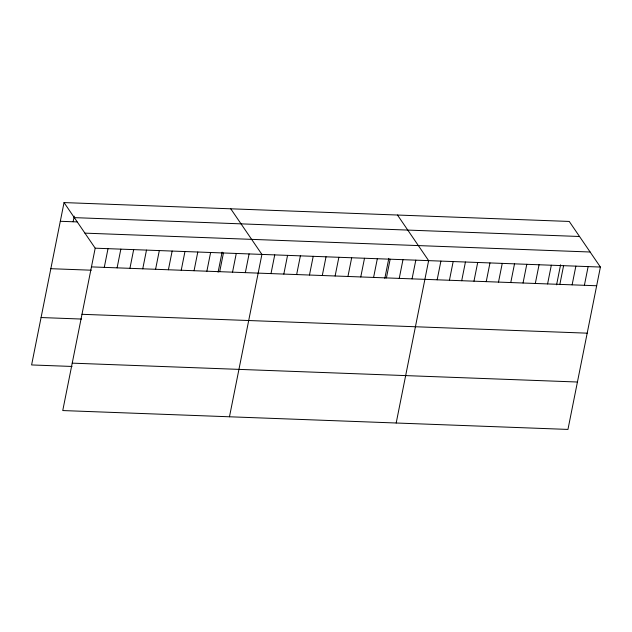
<?xml version="1.0" encoding="UTF-8"?>
<svg xmlns="http://www.w3.org/2000/svg" width="632" height="632" viewBox="0 0 632 632"><rect width="100%" height="100%" fill="white"/><g stroke="black" fill="none" stroke-linecap="round" stroke-linejoin="round"><path stroke-width="0.95" d="M64.045 202.58L95.195 248.186L62.75 410.555L567.955 429.42L600.4 267.052L569.25 221.445L64.045 202.58L31.6 364.948L72.048 366.457M73.13 221.769L74.252 216.152M104.28 267.368L108.017 248.66M117.102 267.85L120.846 249.142M129.931 268.331L133.668 249.616M142.753 268.805L146.49 250.098M155.583 269.287L159.319 250.58M168.404 269.761L172.141 251.054M181.226 270.243L184.963 251.536M194.056 270.725L197.792 252.018M206.877 271.199L210.614 252.492M218.095 272.187L222.108 252.129M219.699 271.681L223.436 252.974M232.529 272.163L236.265 253.456M245.35 272.637L249.087 253.93M229.471 416.78L261.909 254.412L230.759 208.805M271.002 273.601L274.738 254.886M283.823 274.075L287.56 255.368M296.645 274.557L300.39 255.849M309.475 275.031L313.211 256.323M322.296 275.512L326.033 256.805M335.118 275.994L338.863 257.287M347.948 276.468L351.684 257.761M360.769 276.95L364.506 258.243M373.591 277.432L377.336 258.717M384.817 278.412L388.822 258.354M386.421 277.906L390.157 259.199M399.242 278.388L402.979 259.681M412.064 278.87L415.809 260.155M396.185 423.006L428.63 260.637L397.481 215.03M437.162 279.802L440.899 261.095M449.431 280.26L453.168 261.553M461.7 280.719L465.436 262.011M473.968 281.177L477.705 262.47M486.237 281.635L489.974 262.928M498.506 282.093L502.243 263.386M510.774 282.551L514.511 263.844M523.043 283.01L526.788 264.302M535.312 283.468L539.057 264.761M547.588 283.926L551.325 265.219M556.587 284.827L560.592 264.776M559.857 284.384L563.594 265.677M572.126 284.842L575.863 266.135M584.395 285.301L588.131 266.593M74.323 217.629L579.528 236.494M60.309 221.287L77.08 221.911M84.917 233.137L590.122 252.002M95.195 248.186L600.4 267.052M91.458 266.894L596.663 285.759M50.837 268.695L91.277 270.204M81.986 314.302L587.191 333.167M41.072 317.541L81.52 319.049M72.222 363.147L577.427 382.012"/></g></svg>
